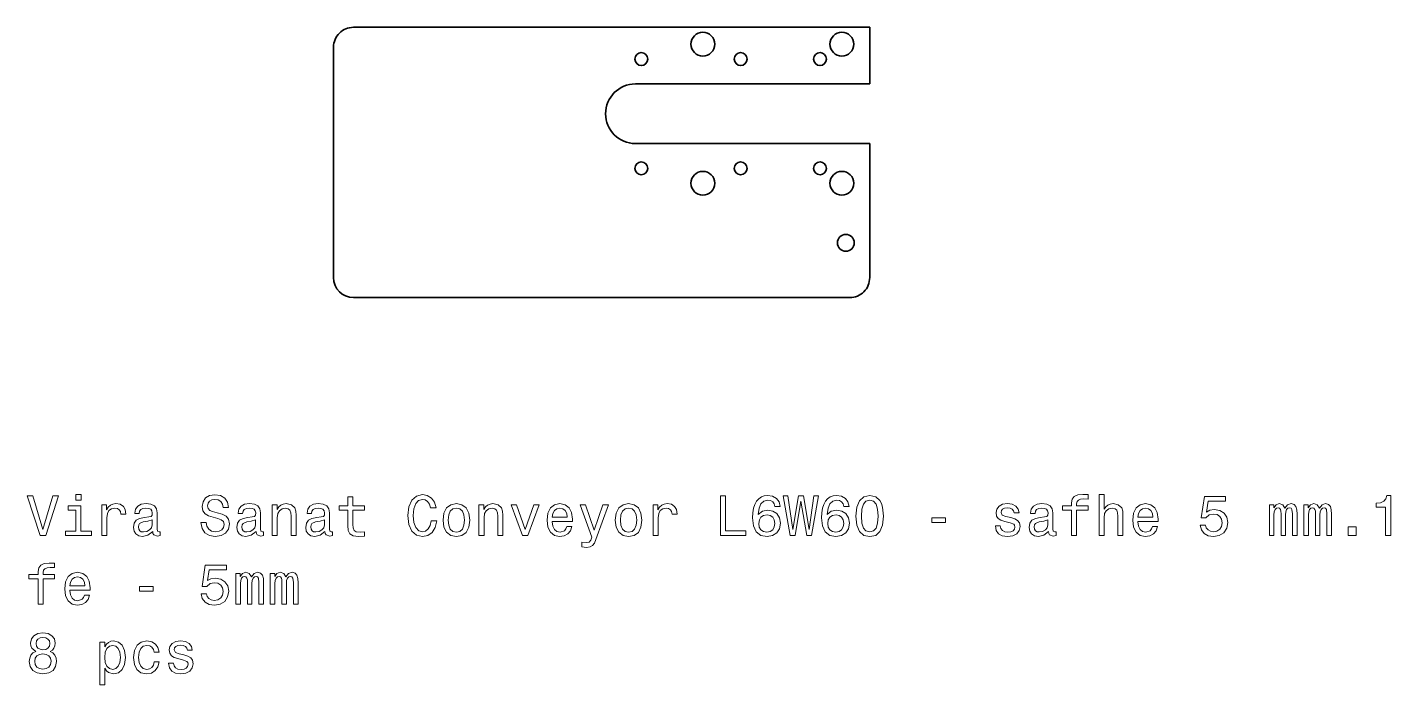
# Model space of a CAD drawing. Extents: x -6853 to 6025, y 489 to 1946.
# Drawn here: x -2541 to -1855, y 1032 to 1363 of the extents above; entities that cross this region are included whole.
import ezdxf

# ---------------------------------------------------------------- set-up
doc = ezdxf.new("R2010")
doc.units = 0

msp = doc.modelspace()

# ---------------------------------------------------------------- linework, layer by layer
at = {"color": 7, "lineweight": 35}
for p, q in [((-2376.903809, 1362.726929), (-2116.903809, 1362.726929)), ((-2116.903809, 1362.726929), (-2116.903809, 1334.226929)), ((-2386.903809, 1236.726929), (-2386.903809, 1352.726929)), ((-2116.903809, 1334.226929), (-2234.903809, 1334.226929)), ((-2116.903809, 1304.226929), (-2234.903809, 1304.226929)), ((-2116.903809, 1304.226929), (-2116.903809, 1236.726929)), ((-2126.903809, 1226.726929), (-2376.903809, 1226.726929))]:
    msp.add_line(p, q, dxfattribs=at)
at = {"color": 7, "lineweight": 13}
for points in [[(-2528.215088, 1127.00354), (-2533.229492, 1109.971802), (-2538.387939, 1127.00354), (-2541.125732, 1127.00354), (-2534.67041, 1106.974731), (-2531.788574, 1106.974731), (-2525.477295, 1127.00354)], [(-2514.007568, 1127.666382), (-2516.687744, 1127.666382), (-2516.687744, 1124.784546), (-2514.007568, 1124.784546)], [(-2451.039307, 1113.574097), (-2453.661621, 1113.574097), (-2453.085449, 1110.519409), (-2451.644531, 1108.271606), (-2449.425537, 1106.917114), (-2446.428223, 1106.427124), (-2443.459961, 1106.888306), (-2441.240967, 1108.15625), (-2439.828857, 1110.144775), (-2439.310059, 1112.767212), (-2439.742432, 1115.130371), (-2440.952881, 1116.657715), (-2442.912354, 1117.666382), (-2445.534912, 1118.415649), (-2447.782715, 1118.963257), (-2449.252441, 1119.597168), (-2450.088135, 1120.519409), (-2450.347656, 1121.960327), (-2450.088135, 1123.257202), (-2449.338867, 1124.236938), (-2448.186279, 1124.89978), (-2446.601318, 1125.130371), (-2444.987305, 1124.842163), (-2443.719482, 1124.064087), (-2442.883545, 1122.767212), (-2442.480225, 1121.009277), (-2439.857666, 1121.009277), (-2439.857666, 1121.066895), (-2440.318848, 1123.775879), (-2441.67334, 1125.793213), (-2443.805908, 1127.061157), (-2446.687744, 1127.493408), (-2449.28125, 1127.061157), (-2451.298584, 1125.85083), (-2452.595459, 1123.977661), (-2453.056641, 1121.556885), (-2452.681885, 1119.395508), (-2451.586914, 1117.925781), (-2449.857666, 1116.945923), (-2447.494629, 1116.196655), (-2445.1604, 1115.533813), (-2443.402344, 1114.89978), (-2442.336182, 1113.977661), (-2441.961426, 1112.479004), (-2442.307373, 1110.95166), (-2443.200684, 1109.79895), (-2444.555176, 1109.078491), (-2446.312988, 1108.8479), (-2448.272705, 1109.164917), (-2449.77124, 1110.087158), (-2450.722168, 1111.585693)], [(-2379.656006, 1119.770142), (-2379.656006, 1112.017944), (-2379.483154, 1109.510742), (-2378.676025, 1107.781616), (-2377.062256, 1106.772949), (-2374.324463, 1106.427124), (-2371.327393, 1106.571289), (-2371.327393, 1108.761475), (-2373.517578, 1108.588623), (-2375.506104, 1108.819092), (-2376.572266, 1109.539551), (-2377.033447, 1110.75), (-2377.119873, 1112.450195), (-2377.119873, 1119.770142), (-2371.327393, 1119.770142), (-2371.327393, 1121.931519), (-2377.119873, 1121.931519), (-2377.119873, 1126.456055), (-2379.656006, 1126.456055), (-2379.656006, 1121.931519), (-2384.036377, 1121.931519), (-2384.036377, 1119.770142)], [(-2337.725098, 1114.409912), (-2338.301514, 1111.989136), (-2339.252441, 1110.26001), (-2340.578125, 1109.193726), (-2342.134277, 1108.8479), (-2344.007568, 1109.366699), (-2345.477295, 1110.922852), (-2346.457031, 1113.458862), (-2346.77417, 1116.974731), (-2346.457031, 1120.461792), (-2345.506104, 1123.026611), (-2344.036377, 1124.582764), (-2342.134277, 1125.130371), (-2340.750977, 1124.842163), (-2339.56958, 1124.035278), (-2338.647217, 1122.738403), (-2338.013184, 1120.95166), (-2335.275635, 1120.95166), (-2336.140137, 1123.689453), (-2337.638672, 1125.764404), (-2339.684814, 1127.061157), (-2342.134277, 1127.522339), (-2345.188965, 1126.80188), (-2347.523438, 1124.784546), (-2349.021973, 1121.470459), (-2349.540771, 1116.974731), (-2349.021973, 1112.479004), (-2347.523438, 1109.164917), (-2345.188965, 1107.118774), (-2342.134277, 1106.427124), (-2339.454102, 1106.974731), (-2337.292725, 1108.502075), (-2335.765381, 1111.009277), (-2334.958496, 1114.409912)], [(-2192.105469, 1106.974731), (-2179.252441, 1106.974731), (-2179.252441, 1109.395508), (-2189.454346, 1109.395508), (-2189.454346, 1126.974731), (-2192.105469, 1126.974731)], [(-2161.990234, 1121.585693), (-2162.537842, 1123.919922), (-2163.805908, 1125.649048), (-2165.765625, 1126.744141), (-2168.301514, 1127.118774), (-2170.001709, 1126.917114), (-2171.47168, 1126.369507), (-2172.768311, 1125.476196), (-2173.863525, 1124.20813), (-2174.728027, 1122.623169), (-2175.362061, 1120.692261), (-2175.765625, 1118.415649), (-2175.880859, 1115.85083), (-2175.419678, 1111.758545), (-2174.007568, 1108.790283), (-2171.730957, 1107.00354), (-2168.618652, 1106.398315), (-2165.823242, 1106.917114), (-2163.69043, 1108.271606), (-2162.307373, 1110.404175), (-2161.817383, 1113.113037), (-2162.307373, 1115.85083), (-2163.632813, 1117.95459), (-2165.678955, 1119.280151), (-2168.215088, 1119.741333), (-2170.952881, 1119.164917), (-2172.999023, 1117.522339), (-2172.56665, 1120.692261), (-2171.644531, 1122.968994), (-2170.232422, 1124.323486), (-2168.272705, 1124.784546), (-2166.831787, 1124.553955), (-2165.736572, 1123.948853), (-2165.016113, 1122.940186), (-2164.641602, 1121.585693)], [(-2157.004639, 1106.974731), (-2154.46875, 1106.974731), (-2151.586914, 1124.323486), (-2148.618652, 1106.974731), (-2146.197754, 1106.974731), (-2142.681885, 1127.00354), (-2144.987305, 1127.00354), (-2147.46582, 1109.971802), (-2150.318848, 1127.00354), (-2152.825928, 1127.00354), (-2155.621338, 1109.971802), (-2158.099854, 1127.00354), (-2160.462891, 1127.00354)], [(-2127.292969, 1121.585693), (-2127.840332, 1123.919922), (-2129.108398, 1125.649048), (-2131.068115, 1126.744141), (-2133.604004, 1127.118774), (-2135.304443, 1126.917114), (-2136.77417, 1126.369507), (-2138.071045, 1125.476196), (-2139.166016, 1124.20813), (-2140.030762, 1122.623169), (-2140.664551, 1120.692261), (-2141.068115, 1118.415649), (-2141.18335, 1115.85083), (-2140.722168, 1111.758545), (-2139.310059, 1108.790283), (-2137.033447, 1107.00354), (-2133.921143, 1106.398315), (-2131.125732, 1106.917114), (-2128.993164, 1108.271606), (-2127.609863, 1110.404175), (-2127.119873, 1113.113037), (-2127.609863, 1115.85083), (-2128.935547, 1117.95459), (-2130.981689, 1119.280151), (-2133.517578, 1119.741333), (-2136.255371, 1119.164917), (-2138.301514, 1117.522339), (-2137.869141, 1120.692261), (-2136.947021, 1122.968994), (-2135.534912, 1124.323486), (-2133.575195, 1124.784546), (-2132.134277, 1124.553955), (-2131.039307, 1123.948853), (-2130.318848, 1122.940186), (-2129.944092, 1121.585693)], [(-2123.805908, 1116.744141), (-2123.373535, 1112.219727), (-2122.019043, 1108.992065), (-2119.857666, 1107.032349), (-2116.860596, 1106.398315), (-2113.892334, 1107.032349), (-2111.730957, 1108.992065), (-2110.405273, 1112.219727), (-2109.944092, 1116.744141), (-2110.405273, 1121.239868), (-2110.952881, 1123.026611), (-2111.730957, 1124.496338), (-2113.892334, 1126.456055), (-2116.860596, 1127.118774), (-2119.857666, 1126.456055), (-2122.019043, 1124.467529), (-2123.373535, 1121.239868)], [(-2015.218018, 1119.770142), (-2015.218018, 1106.974731), (-2012.682007, 1106.974731), (-2012.682007, 1119.770142), (-2006.918335, 1119.770142), (-2006.918335, 1121.931519), (-2012.682007, 1121.931519), (-2012.682007, 1122.882568), (-2012.480225, 1124.035278), (-2011.817383, 1124.813354), (-2010.693604, 1125.274414), (-2009.079712, 1125.447388), (-2006.918335, 1125.332031), (-2006.918335, 1127.522339), (-2009.656006, 1127.666382), (-2012.134521, 1127.406982), (-2013.863525, 1126.628906), (-2014.901001, 1125.274414), (-2015.218018, 1123.343628), (-2015.218018, 1121.931519), (-2019.857788, 1121.931519), (-2019.857788, 1119.770142)], [(-2001.385254, 1106.974731), (-1998.849121, 1106.974731), (-1998.849121, 1115.908447), (-1998.589844, 1117.95459), (-1997.754028, 1119.453125), (-1996.457275, 1120.375366), (-1994.728149, 1120.721069), (-1993.344849, 1120.432983), (-1992.480225, 1119.654785), (-1992.048096, 1118.358032), (-1991.903931, 1116.628906), (-1991.903931, 1106.974731), (-1989.36792, 1106.974731), (-1989.36792, 1117.147583), (-1989.483154, 1119.193726), (-1990.001953, 1120.894043), (-1991.702148, 1122.450195), (-1994.353516, 1122.997803), (-1995.794434, 1122.796021), (-1997.033569, 1122.248535), (-1998.071045, 1121.383911), (-1998.849121, 1120.202393), (-1998.849121, 1127.666382), (-2001.385254, 1127.666382)], [(-1950.52063, 1112.190918), (-1949.886719, 1109.827759), (-1948.474609, 1107.983398), (-1946.399658, 1106.830688), (-1943.748291, 1106.398315), (-1940.837646, 1106.917114), (-1938.561035, 1108.329224), (-1937.120117, 1110.577026), (-1936.57251, 1113.458862), (-1937.0625, 1116.139038), (-1938.445801, 1118.242798), (-1940.607178, 1119.597168), (-1943.402588, 1120.087158), (-1945.563965, 1119.741333), (-1947.235352, 1118.790283), (-1946.428467, 1124.179321), (-1937.667603, 1124.179321), (-1937.667603, 1126.54248), (-1948.359253, 1126.54248), (-1949.944336, 1115.937256), (-1947.638794, 1115.937256), (-1945.967285, 1117.291748), (-1943.834717, 1117.781616), (-1941.990479, 1117.4646), (-1940.578369, 1116.54248), (-1939.684937, 1115.130371), (-1939.36792, 1113.314819), (-1939.684937, 1111.499268), (-1940.607178, 1110.087158), (-1942.019287, 1109.193726), (-1943.834717, 1108.876709), (-1945.362183, 1109.078491), (-1946.543701, 1109.741333), (-1947.408203, 1110.778809), (-1947.840576, 1112.190918)], [(-1857.148926, 1106.974731), (-1854.526489, 1106.974731), (-1854.526489, 1127.118774), (-1856.486084, 1127.118774), (-1857.004883, 1125.36084), (-1858.042236, 1124.179321), (-1859.627319, 1123.487671), (-1861.817505, 1123.257202), (-1861.817505, 1121.21106), (-1857.148926, 1121.21106)], [(-2514.093994, 1109.1073), (-2514.093994, 1121.931519), (-2520.606934, 1121.931519), (-2520.606934, 1119.770142), (-2516.630127, 1119.770142), (-2516.630127, 1109.1073), (-2521.817383, 1109.1073), (-2521.817383, 1106.974731), (-2508.849121, 1106.974731), (-2508.849121, 1109.1073)], [(-2503.546387, 1106.974731), (-2501.010498, 1106.974731), (-2501.010498, 1115.822021), (-2500.750977, 1117.95459), (-2499.9729, 1119.481934), (-2498.705078, 1120.404175), (-2497.004639, 1120.721069), (-2495.736572, 1120.519409), (-2494.785645, 1119.942993), (-2494.209229, 1118.963257), (-2494.007568, 1117.637573), (-2491.442627, 1117.637573), (-2491.788574, 1119.971802), (-2492.739502, 1121.643311), (-2494.324463, 1122.651978), (-2496.48584, 1122.997803), (-2497.955566, 1122.767212), (-2499.223633, 1122.190918), (-2500.347656, 1121.21106), (-2501.240967, 1119.885376), (-2501.240967, 1122.450195), (-2503.546387, 1122.450195)], [(-2477.955566, 1108.992065), (-2477.955566, 1108.905518), (-2477.811523, 1107.925781), (-2477.379395, 1107.234131), (-2475.563721, 1106.686523), (-2474.151611, 1106.917114), (-2474.151611, 1108.876709), (-2474.756836, 1108.790283), (-2475.563721, 1109.164917), (-2475.707764, 1110.317627), (-2475.707764, 1118.329224), (-2476.053711, 1120.375366), (-2477.062256, 1121.816284), (-2478.820313, 1122.680786), (-2481.298584, 1122.997803), (-2483.719482, 1122.651978), (-2485.506104, 1121.672119), (-2486.630127, 1120.144775), (-2487.004639, 1118.127441), (-2487.004639, 1117.95459), (-2484.728027, 1117.95459), (-2484.526367, 1119.164917), (-2483.892334, 1120.029541), (-2482.854736, 1120.548218), (-2481.38501, 1120.75), (-2479.9729, 1120.605835), (-2478.964355, 1120.173584), (-2478.359131, 1119.424316), (-2478.157471, 1118.386841), (-2478.272705, 1117.176514), (-2478.733887, 1116.571289), (-2479.886475, 1116.283081), (-2482.047852, 1116.05249), (-2484.526367, 1115.533813), (-2486.28418, 1114.611572), (-2487.321777, 1113.170654), (-2487.638672, 1111.038086), (-2487.350586, 1109.136108), (-2486.457031, 1107.723999), (-2485.016113, 1106.830688), (-2483.027832, 1106.513672), (-2480.347656, 1107.118774)], [(-2425.909668, 1108.992065), (-2425.909668, 1108.905518), (-2425.765381, 1107.925781), (-2425.333252, 1107.234131), (-2423.517578, 1106.686523), (-2422.105469, 1106.917114), (-2422.105469, 1108.876709), (-2422.710693, 1108.790283), (-2423.517578, 1109.164917), (-2423.661621, 1110.317627), (-2423.661621, 1118.329224), (-2424.007568, 1120.375366), (-2425.016113, 1121.816284), (-2426.77417, 1122.680786), (-2429.252441, 1122.997803), (-2431.67334, 1122.651978), (-2433.459961, 1121.672119), (-2434.583984, 1120.144775), (-2434.958496, 1118.127441), (-2434.958496, 1117.95459), (-2432.681885, 1117.95459), (-2432.480225, 1119.164917), (-2431.846191, 1120.029541), (-2430.808594, 1120.548218), (-2429.338867, 1120.75), (-2427.926758, 1120.605835), (-2426.918213, 1120.173584), (-2426.312988, 1119.424316), (-2426.111328, 1118.386841), (-2426.226563, 1117.176514), (-2426.687744, 1116.571289), (-2427.840332, 1116.283081), (-2430.001709, 1116.05249), (-2432.480225, 1115.533813), (-2434.238037, 1114.611572), (-2435.275635, 1113.170654), (-2435.592529, 1111.038086), (-2435.304443, 1109.136108), (-2434.411133, 1107.723999), (-2432.970215, 1106.830688), (-2430.981689, 1106.513672), (-2428.301514, 1107.118774)], [(-2417.753906, 1106.974731), (-2415.218018, 1106.974731), (-2415.218018, 1115.908447), (-2414.958496, 1117.95459), (-2414.122803, 1119.453125), (-2412.825928, 1120.375366), (-2411.096924, 1120.721069), (-2409.713623, 1120.432983), (-2408.849121, 1119.654785), (-2408.416748, 1118.358032), (-2408.272705, 1116.628906), (-2408.272705, 1106.974731), (-2405.736572, 1106.974731), (-2405.736572, 1117.147583), (-2405.852051, 1119.193726), (-2406.370605, 1120.894043), (-2408.071045, 1122.450195), (-2410.722168, 1122.997803), (-2412.191895, 1122.796021), (-2413.431152, 1122.248535), (-2414.497559, 1121.326294), (-2415.333252, 1120.087158), (-2415.333252, 1122.450195), (-2417.753906, 1122.450195)], [(-2391.212158, 1108.992065), (-2391.212158, 1108.905518), (-2391.068115, 1107.925781), (-2390.635742, 1107.234131), (-2388.820313, 1106.686523), (-2387.408203, 1106.917114), (-2387.408203, 1108.876709), (-2388.013428, 1108.790283), (-2388.820313, 1109.164917), (-2388.964355, 1110.317627), (-2388.964355, 1118.329224), (-2389.310059, 1120.375366), (-2390.318848, 1121.816284), (-2392.07666, 1122.680786), (-2394.555176, 1122.997803), (-2396.97583, 1122.651978), (-2398.762695, 1121.672119), (-2399.886475, 1120.144775), (-2400.26123, 1118.127441), (-2400.26123, 1117.95459), (-2397.984375, 1117.95459), (-2397.782715, 1119.164917), (-2397.148682, 1120.029541), (-2396.111328, 1120.548218), (-2394.641602, 1120.75), (-2393.229492, 1120.605835), (-2392.220703, 1120.173584), (-2391.615723, 1119.424316), (-2391.413818, 1118.386841), (-2391.529297, 1117.176514), (-2391.990234, 1116.571289), (-2393.143066, 1116.283081), (-2395.304443, 1116.05249), (-2397.782715, 1115.533813), (-2399.540771, 1114.611572), (-2400.578125, 1113.170654), (-2400.895264, 1111.038086), (-2400.606934, 1109.136108), (-2399.713623, 1107.723999), (-2398.272705, 1106.830688), (-2396.28418, 1106.513672), (-2393.604004, 1107.118774)], [(-2331.759766, 1114.69812), (-2331.298584, 1111.182251), (-2329.9729, 1108.588623), (-2327.869141, 1106.974731), (-2325.044922, 1106.427124), (-2322.249512, 1106.974731), (-2320.145752, 1108.559692), (-2318.820313, 1111.153442), (-2318.330322, 1114.69812), (-2318.820313, 1118.213867), (-2320.145752, 1120.836426), (-2322.249512, 1122.421387), (-2325.044922, 1122.997803), (-2327.869141, 1122.421387), (-2329.9729, 1120.807617), (-2331.298584, 1118.213867)], [(-2329.166016, 1114.726929), (-2328.906738, 1117.320557), (-2328.099854, 1119.193726), (-2326.802979, 1120.346436), (-2325.044922, 1120.75), (-2323.315918, 1120.346436), (-2322.019043, 1119.222534), (-2321.212158, 1117.320557), (-2320.923828, 1114.726929), (-2321.212158, 1112.10437), (-2322.019043, 1110.202393), (-2323.315918, 1109.049683), (-2325.044922, 1108.675049), (-2326.802979, 1109.049683), (-2328.099854, 1110.202393), (-2328.906738, 1112.10437)], [(-2313.661621, 1106.974731), (-2311.125732, 1106.974731), (-2311.125732, 1115.908447), (-2310.866211, 1117.95459), (-2310.030518, 1119.453125), (-2308.733643, 1120.375366), (-2307.004639, 1120.721069), (-2305.621338, 1120.432983), (-2304.756836, 1119.654785), (-2304.324463, 1118.358032), (-2304.18042, 1116.628906), (-2304.18042, 1106.974731), (-2301.644531, 1106.974731), (-2301.644531, 1117.147583), (-2301.759766, 1119.193726), (-2302.27832, 1120.894043), (-2303.97876, 1122.450195), (-2306.629883, 1122.997803), (-2308.099854, 1122.796021), (-2309.338867, 1122.248535), (-2310.405273, 1121.326294), (-2311.240967, 1120.087158), (-2311.240967, 1122.450195), (-2313.661621, 1122.450195)], [(-2291.67334, 1106.974731), (-2288.993164, 1106.974731), (-2283.344727, 1122.450195), (-2285.967285, 1122.450195), (-2290.318848, 1109.971802), (-2294.756836, 1122.450195), (-2297.408203, 1122.450195)], [(-2276.745361, 1113.977661), (-2266.601074, 1113.977661), (-2266.572266, 1115.15918), (-2267.033447, 1118.473267), (-2268.301514, 1120.95166), (-2270.318848, 1122.450195), (-2272.998779, 1122.997803), (-2275.621338, 1122.421387), (-2277.638672, 1120.807617), (-2278.935547, 1118.185059), (-2279.396484, 1114.726929), (-2278.964355, 1111.182251), (-2277.66748, 1108.588623), (-2275.678955, 1106.974731), (-2273.085449, 1106.427124), (-2270.837402, 1106.80188), (-2268.993164, 1107.781616), (-2267.638672, 1109.337891), (-2266.860596, 1111.41272), (-2269.367676, 1111.41272), (-2269.886475, 1110.26001), (-2270.635742, 1109.395508), (-2272.768311, 1108.703857), (-2274.410889, 1109.020874), (-2275.650146, 1110.029541), (-2276.457031, 1111.672119), (-2276.745361, 1113.891113)], [(-2276.745361, 1116.110229), (-2276.428223, 1118.098633), (-2275.650146, 1119.568359), (-2274.468506, 1120.461792), (-2272.912354, 1120.778809), (-2271.38501, 1120.461792), (-2270.203613, 1119.568359), (-2269.48291, 1118.098633), (-2269.223633, 1116.110229)], [(-2251.212158, 1122.450195), (-2255.650146, 1109.712524), (-2260.001709, 1122.450195), (-2262.768311, 1122.450195), (-2256.889404, 1106.110229), (-2257.408203, 1104.669312), (-2258.215088, 1103.689453), (-2259.56958, 1103.372437), (-2261.903809, 1103.660645), (-2261.903809, 1101.21106), (-2259.454102, 1100.980469), (-2257.696289, 1101.21106), (-2256.457031, 1101.931519), (-2255.563721, 1103.170654), (-2254.785645, 1104.986206), (-2248.503174, 1122.450195)], [(-2245.016113, 1114.69812), (-2244.555176, 1111.182251), (-2243.229492, 1108.588623), (-2241.125732, 1106.974731), (-2238.301514, 1106.427124), (-2235.506104, 1106.974731), (-2233.402344, 1108.559692), (-2232.07666, 1111.153442), (-2231.586914, 1114.69812), (-2232.07666, 1118.213867), (-2233.402344, 1120.836426), (-2235.506104, 1122.421387), (-2238.301514, 1122.997803), (-2241.125732, 1122.421387), (-2243.229492, 1120.807617), (-2244.555176, 1118.213867)], [(-2242.422607, 1114.726929), (-2242.163086, 1117.320557), (-2241.356201, 1119.193726), (-2240.059326, 1120.346436), (-2238.301514, 1120.75), (-2236.572266, 1120.346436), (-2235.275635, 1119.222534), (-2234.46875, 1117.320557), (-2234.18042, 1114.726929), (-2234.46875, 1112.10437), (-2235.275635, 1110.202393), (-2236.572266, 1109.049683), (-2238.301514, 1108.675049), (-2240.059326, 1109.049683), (-2241.356201, 1110.202393), (-2242.163086, 1112.10437)], [(-2225.967285, 1106.974731), (-2223.431152, 1106.974731), (-2223.431152, 1115.822021), (-2223.171875, 1117.95459), (-2222.393799, 1119.481934), (-2221.125732, 1120.404175), (-2219.425293, 1120.721069), (-2218.157471, 1120.519409), (-2217.206299, 1119.942993), (-2216.629883, 1118.963257), (-2216.428223, 1117.637573), (-2213.863525, 1117.637573), (-2214.209229, 1119.971802), (-2215.160156, 1121.643311), (-2216.745361, 1122.651978), (-2218.906738, 1122.997803), (-2220.376465, 1122.767212), (-2221.644531, 1122.190918), (-2222.768311, 1121.21106), (-2223.661621, 1119.885376), (-2223.661621, 1122.450195), (-2225.967285, 1122.450195)], [(-2121.039307, 1116.744141), (-2120.808838, 1120.231201), (-2120.088379, 1122.738403), (-2118.791504, 1124.20813), (-2116.860596, 1124.726929), (-2114.958496, 1124.20813), (-2113.661865, 1122.738403), (-2112.941406, 1120.231201), (-2112.710693, 1116.744141), (-2112.941406, 1113.228394), (-2113.661865, 1110.721069), (-2114.958496, 1109.251343), (-2116.860596, 1108.761475), (-2118.791504, 1109.251343), (-2120.088379, 1110.721069), (-2120.808838, 1113.228394)], [(-2045.852051, 1115.994873), (-2048.301514, 1116.571289), (-2050.117188, 1117.234131), (-2050.722412, 1118.588623), (-2050.549316, 1119.539551), (-2049.944336, 1120.231201), (-2048.964355, 1120.663452), (-2047.552246, 1120.836426), (-2046.197876, 1120.663452), (-2045.131592, 1120.144775), (-2044.439941, 1119.366699), (-2044.151733, 1118.329224), (-2041.67334, 1118.329224), (-2041.67334, 1118.386841), (-2042.105591, 1120.26001), (-2043.287109, 1121.729736), (-2045.131592, 1122.651978), (-2047.552246, 1122.997803), (-2050.001953, 1122.651978), (-2051.788574, 1121.700928), (-2052.912598, 1120.288818), (-2053.258301, 1118.502075), (-2052.999023, 1116.772949), (-2052.192139, 1115.562622), (-2050.866455, 1114.69812), (-2048.935547, 1114.092896), (-2046.111328, 1113.401245), (-2044.382324, 1112.680786), (-2043.921143, 1112.10437), (-2043.748291, 1111.239868), (-2044.007568, 1110.173584), (-2044.699219, 1109.366699), (-2045.823242, 1108.8479), (-2047.321777, 1108.675049), (-2048.906738, 1108.8479), (-2050.05957, 1109.453125), (-2050.837646, 1110.432983), (-2051.154541, 1111.787354), (-2053.604248, 1111.787354), (-2053.200684, 1109.481934), (-2052.019043, 1107.810425), (-2050.145996, 1106.80188), (-2047.552246, 1106.427124), (-2044.843384, 1106.80188), (-2042.854858, 1107.810425), (-2041.644531, 1109.424316), (-2041.21228, 1111.528076), (-2041.529297, 1113.343628), (-2042.422607, 1114.582764), (-2043.892334, 1115.389771)], [(-2026.889404, 1108.992065), (-2026.889404, 1108.905518), (-2026.745361, 1107.925781), (-2026.31311, 1107.234131), (-2024.497559, 1106.686523), (-2023.085449, 1106.917114), (-2023.085449, 1108.876709), (-2023.690674, 1108.790283), (-2024.497559, 1109.164917), (-2024.641602, 1110.317627), (-2024.641602, 1118.329224), (-2024.987549, 1120.375366), (-2025.996094, 1121.816284), (-2027.754028, 1122.680786), (-2030.232422, 1122.997803), (-2032.653198, 1122.651978), (-2034.439941, 1121.672119), (-2035.563843, 1120.144775), (-2035.938477, 1118.127441), (-2035.938477, 1117.95459), (-2033.661865, 1117.95459), (-2033.460083, 1119.164917), (-2032.82605, 1120.029541), (-2031.788574, 1120.548218), (-2030.318848, 1120.75), (-2028.906738, 1120.605835), (-2027.898193, 1120.173584), (-2027.292969, 1119.424316), (-2027.091187, 1118.386841), (-2027.206543, 1117.176514), (-2027.667603, 1116.571289), (-2028.820313, 1116.283081), (-2030.981689, 1116.05249), (-2033.460083, 1115.533813), (-2035.218018, 1114.611572), (-2036.255493, 1113.170654), (-2036.57251, 1111.038086), (-2036.284302, 1109.136108), (-2035.390869, 1107.723999), (-2033.949951, 1106.830688), (-2031.961548, 1106.513672), (-2029.281494, 1107.118774)], [(-1981.817383, 1113.977661), (-1971.67334, 1113.977661), (-1971.644531, 1115.15918), (-1972.105713, 1118.473267), (-1973.373657, 1120.95166), (-1975.390869, 1122.450195), (-1978.071045, 1122.997803), (-1980.693604, 1122.421387), (-1982.710815, 1120.807617), (-1984.00769, 1118.185059), (-1984.46875, 1114.726929), (-1984.036499, 1111.182251), (-1982.739746, 1108.588623), (-1980.751221, 1106.974731), (-1978.157471, 1106.427124), (-1975.909668, 1106.80188), (-1974.065308, 1107.781616), (-1972.710815, 1109.337891), (-1971.932739, 1111.41272), (-1974.439941, 1111.41272), (-1974.95874, 1110.26001), (-1975.708008, 1109.395508), (-1977.840576, 1108.703857), (-1979.483154, 1109.020874), (-1980.722412, 1110.029541), (-1981.529297, 1111.672119), (-1981.817383, 1113.891113)], [(-1981.817383, 1116.110229), (-1981.500488, 1118.098633), (-1980.722412, 1119.568359), (-1979.540771, 1120.461792), (-1977.984619, 1120.778809), (-1976.457275, 1120.461792), (-1975.275635, 1119.568359), (-1974.555176, 1118.098633), (-1974.295898, 1116.110229)], [(-1915.650391, 1106.974731), (-1913.31604, 1106.974731), (-1913.31604, 1117.320557), (-1913.171997, 1118.876709), (-1912.739746, 1120.00061), (-1912.076904, 1120.663452), (-1911.212402, 1120.922852), (-1910.520752, 1120.692261), (-1910.05957, 1120.115967), (-1909.829102, 1119.136108), (-1909.742554, 1117.839233), (-1909.742554, 1106.974731), (-1907.552368, 1106.974731), (-1907.552368, 1117.320557), (-1907.408203, 1118.8479), (-1906.976074, 1119.971802), (-1906.284424, 1120.663452), (-1905.4198, 1120.922852), (-1904.728149, 1120.692261), (-1904.26709, 1120.115967), (-1903.978882, 1117.839233), (-1903.978882, 1106.974731), (-1901.644531, 1106.974731), (-1901.644531, 1117.666382), (-1901.788696, 1119.885376), (-1902.249756, 1121.585693), (-1903.171997, 1122.623169), (-1904.670532, 1122.997803), (-1906.428467, 1122.421387), (-1907.782959, 1120.75), (-1908.849121, 1122.392578), (-1910.635986, 1122.997803), (-1912.278564, 1122.421387), (-1913.402588, 1120.807617), (-1913.402588, 1122.450195), (-1915.650391, 1122.450195)], [(-1898.301636, 1106.974731), (-1895.967285, 1106.974731), (-1895.967285, 1117.320557), (-1895.823242, 1118.876709), (-1895.390991, 1120.00061), (-1894.728149, 1120.663452), (-1893.863647, 1120.922852), (-1893.171997, 1120.692261), (-1892.710938, 1120.115967), (-1892.480347, 1119.136108), (-1892.393799, 1117.839233), (-1892.393799, 1106.974731), (-1890.203613, 1106.974731), (-1890.203613, 1117.320557), (-1890.05957, 1118.8479), (-1889.627319, 1119.971802), (-1888.935669, 1120.663452), (-1888.071045, 1120.922852), (-1887.379395, 1120.692261), (-1886.918457, 1120.115967), (-1886.630127, 1117.839233), (-1886.630127, 1106.974731), (-1884.295898, 1106.974731), (-1884.295898, 1117.666382), (-1884.439941, 1119.885376), (-1884.901123, 1121.585693), (-1885.823242, 1122.623169), (-1887.321777, 1122.997803), (-1889.079834, 1122.421387), (-1890.434204, 1120.75), (-1891.500488, 1122.392578), (-1893.287231, 1122.997803), (-1894.929932, 1122.421387), (-1896.053833, 1120.807617), (-1896.053833, 1122.450195), (-1898.301636, 1122.450195)], [(-2478.243896, 1112.392578), (-2478.5896, 1110.894043), (-2479.511963, 1109.741333), (-2480.895264, 1108.992065), (-2482.595459, 1108.732666), (-2483.69043, 1108.876709), (-2484.46875, 1109.337891), (-2484.958496, 1110.144775), (-2485.102539, 1111.268677), (-2484.987305, 1112.277344), (-2484.526367, 1112.997803), (-2482.681885, 1113.804688), (-2480.347656, 1114.150513), (-2478.243896, 1114.842163)], [(-2426.197754, 1112.392578), (-2426.543457, 1110.894043), (-2427.46582, 1109.741333), (-2428.849121, 1108.992065), (-2430.549316, 1108.732666), (-2431.644531, 1108.876709), (-2432.422607, 1109.337891), (-2432.912354, 1110.144775), (-2433.056641, 1111.268677), (-2432.941162, 1112.277344), (-2432.480225, 1112.997803), (-2430.635742, 1113.804688), (-2428.301514, 1114.150513), (-2426.197754, 1114.842163)], [(-2391.500244, 1112.392578), (-2391.846191, 1110.894043), (-2392.768311, 1109.741333), (-2394.151611, 1108.992065), (-2395.852051, 1108.732666), (-2396.947021, 1108.876709), (-2397.725098, 1109.337891), (-2398.215088, 1110.144775), (-2398.359131, 1111.268677), (-2398.243896, 1112.277344), (-2397.782715, 1112.997803), (-2395.938477, 1113.804688), (-2393.604004, 1114.150513), (-2391.500244, 1114.842163)], [(-2164.612793, 1113.084229), (-2164.929688, 1111.268677), (-2165.736572, 1109.885376), (-2167.033447, 1108.963257), (-2168.647461, 1108.675049), (-2170.347656, 1108.963257), (-2171.644531, 1109.856567), (-2172.480225, 1111.239868), (-2172.739502, 1113.05542), (-2172.451416, 1114.842163), (-2171.644531, 1116.196655), (-2170.318848, 1117.061157), (-2168.531982, 1117.378174), (-2166.97583, 1117.061157), (-2165.736572, 1116.225464), (-2164.929688, 1114.870972)], [(-2129.915283, 1113.084229), (-2130.232422, 1111.268677), (-2131.039307, 1109.885376), (-2132.336182, 1108.963257), (-2133.949951, 1108.675049), (-2135.650146, 1108.963257), (-2136.947021, 1109.856567), (-2137.782715, 1111.239868), (-2138.042236, 1113.05542), (-2137.753906, 1114.842163), (-2136.947021, 1116.196655), (-2135.621338, 1117.061157), (-2133.834717, 1117.378174), (-2132.278564, 1117.061157), (-2131.039307, 1116.225464), (-2130.232422, 1114.870972)], [(-2085.650391, 1113.574097), (-2078.67627, 1113.574097), (-2078.67627, 1115.85083), (-2085.650391, 1115.85083)], [(-2027.177734, 1112.392578), (-2027.523438, 1110.894043), (-2028.445679, 1109.741333), (-2029.828979, 1108.992065), (-2031.529297, 1108.732666), (-2032.62439, 1108.876709), (-2033.402466, 1109.337891), (-2033.892334, 1110.144775), (-2034.036499, 1111.268677), (-2033.921143, 1112.277344), (-2033.460083, 1112.997803), (-2031.615723, 1113.804688), (-2029.281494, 1114.150513), (-2027.177734, 1114.842163)], [(-1875.967407, 1106.974731), (-1871.990479, 1106.974731), (-1871.990479, 1111.268677), (-1875.967407, 1111.268677)], [(-2535.678955, 1085.216797), (-2535.678955, 1072.421387), (-2533.143066, 1072.421387), (-2533.143066, 1085.216797), (-2527.379395, 1085.216797), (-2527.379395, 1087.378174), (-2533.143066, 1087.378174), (-2533.143066, 1088.329224), (-2532.941162, 1089.481934), (-2532.278564, 1090.26001), (-2531.154541, 1090.721069), (-2529.540771, 1090.894043), (-2527.379395, 1090.778687), (-2527.379395, 1092.968994), (-2530.117188, 1093.113037), (-2532.595459, 1092.853638), (-2534.324463, 1092.075562), (-2535.362061, 1090.721069), (-2535.678955, 1088.790283), (-2535.678955, 1087.378174), (-2540.318848, 1087.378174), (-2540.318848, 1085.216797)], [(-2453.632813, 1077.637573), (-2452.999023, 1075.274414), (-2451.586914, 1073.430054), (-2449.511963, 1072.277344), (-2446.860596, 1071.844971), (-2443.949951, 1072.36377), (-2441.67334, 1073.775879), (-2440.232422, 1076.023682), (-2439.684814, 1078.905518), (-2440.174805, 1081.585693), (-2441.558105, 1083.689453), (-2443.719482, 1085.043823), (-2446.514648, 1085.533813), (-2448.67627, 1085.187988), (-2450.347656, 1084.236938), (-2449.540771, 1089.625977), (-2440.779785, 1089.625977), (-2440.779785, 1091.989136), (-2451.471436, 1091.989136), (-2453.056641, 1081.383911), (-2450.750977, 1081.383911), (-2449.07959, 1082.738403), (-2446.947021, 1083.228271), (-2445.102539, 1082.911255), (-2443.69043, 1081.989136), (-2442.797119, 1080.577026), (-2442.480225, 1078.761475), (-2442.797119, 1076.945923), (-2443.719482, 1075.533813), (-2445.131592, 1074.640381), (-2446.947021, 1074.323364), (-2448.474365, 1074.525146), (-2449.656006, 1075.187988), (-2450.520508, 1076.225464), (-2450.952881, 1077.637573)], [(-2519.627197, 1079.424316), (-2509.483154, 1079.424316), (-2509.454346, 1080.605835), (-2509.915283, 1083.919922), (-2511.18335, 1086.398315), (-2513.200684, 1087.896851), (-2515.880859, 1088.444458), (-2518.503174, 1087.868042), (-2520.520508, 1086.254272), (-2521.817383, 1083.631714), (-2522.278564, 1080.173584), (-2521.846191, 1076.628906), (-2520.549316, 1074.035278), (-2518.560791, 1072.421387), (-2515.967285, 1071.873779), (-2513.719482, 1072.248535), (-2511.875, 1073.228271), (-2510.520508, 1074.784546), (-2509.742432, 1076.859375), (-2512.249512, 1076.859375), (-2512.768311, 1075.706665), (-2513.517578, 1074.842163), (-2515.650146, 1074.150513), (-2517.292969, 1074.467529), (-2518.531982, 1075.476196), (-2519.338867, 1077.118774), (-2519.627197, 1079.337769)], [(-2519.627197, 1081.556885), (-2519.310059, 1083.545288), (-2518.531982, 1085.015015), (-2517.350586, 1085.908447), (-2515.794189, 1086.225464), (-2514.266846, 1085.908447), (-2513.085449, 1085.015015), (-2512.36499, 1083.545288), (-2512.105469, 1081.556885)], [(-2436.111328, 1072.421387), (-2433.7771, 1072.421387), (-2433.7771, 1082.767212), (-2433.632813, 1084.323364), (-2433.200684, 1085.447266), (-2432.537842, 1086.110107), (-2431.67334, 1086.369507), (-2430.981689, 1086.138916), (-2430.520508, 1085.562622), (-2430.290039, 1084.582764), (-2430.203613, 1083.285889), (-2430.203613, 1072.421387), (-2428.013428, 1072.421387), (-2428.013428, 1082.767212), (-2427.869141, 1084.294556), (-2427.437012, 1085.418457), (-2426.745361, 1086.110107), (-2425.880859, 1086.369507), (-2425.189209, 1086.138916), (-2424.728027, 1085.562622), (-2424.439941, 1083.285889), (-2424.439941, 1072.421387), (-2422.105469, 1072.421387), (-2422.105469, 1083.113037), (-2422.249512, 1085.332031), (-2422.710693, 1087.032349), (-2423.632813, 1088.069824), (-2425.131592, 1088.444458), (-2426.889404, 1087.868042), (-2428.243896, 1086.196655), (-2429.310059, 1087.839233), (-2431.096924, 1088.444458), (-2432.739502, 1087.868042), (-2433.863525, 1086.254272), (-2433.863525, 1087.896851), (-2436.111328, 1087.896851)], [(-2418.762695, 1072.421387), (-2416.428223, 1072.421387), (-2416.428223, 1082.767212), (-2416.28418, 1084.323364), (-2415.852051, 1085.447266), (-2415.189209, 1086.110107), (-2414.324463, 1086.369507), (-2413.632813, 1086.138916), (-2413.171875, 1085.562622), (-2412.941406, 1084.582764), (-2412.854736, 1083.285889), (-2412.854736, 1072.421387), (-2410.664551, 1072.421387), (-2410.664551, 1082.767212), (-2410.520508, 1084.294556), (-2410.088379, 1085.418457), (-2409.396484, 1086.110107), (-2408.531982, 1086.369507), (-2407.840332, 1086.138916), (-2407.379395, 1085.562622), (-2407.091064, 1083.285889), (-2407.091064, 1072.421387), (-2404.756836, 1072.421387), (-2404.756836, 1083.113037), (-2404.900879, 1085.332031), (-2405.362061, 1087.032349), (-2406.28418, 1088.069824), (-2407.782715, 1088.444458), (-2409.540771, 1087.868042), (-2410.895264, 1086.196655), (-2411.961426, 1087.839233), (-2413.748291, 1088.444458), (-2415.390869, 1087.868042), (-2416.514648, 1086.254272), (-2416.514648, 1087.896851), (-2418.762695, 1087.896851)], [(-2484.67041, 1079.020752), (-2477.696289, 1079.020752), (-2477.696289, 1081.297485), (-2484.67041, 1081.297485)], [(-2536.802979, 1048.64624), (-2538.272705, 1047.839355), (-2539.28125, 1046.715454), (-2539.915283, 1045.303345), (-2540.116943, 1043.603027), (-2539.656006, 1041.038208), (-2538.330322, 1039.049683), (-2536.168945, 1037.781738), (-2533.229492, 1037.291748), (-2530.318848, 1037.781738), (-2528.157471, 1039.049683), (-2526.831787, 1041.038208), (-2526.341797, 1043.603027), (-2526.57251, 1045.303345), (-2527.17749, 1046.715454), (-2528.215088, 1047.839355), (-2529.656006, 1048.64624), (-2528.503174, 1049.337891), (-2527.696289, 1050.28894), (-2527.206299, 1051.44165), (-2527.033447, 1052.85376), (-2527.494629, 1054.899902), (-2528.705078, 1056.54248), (-2530.664551, 1057.608765), (-2533.229492, 1058.012207), (-2535.822998, 1057.608765), (-2537.782715, 1056.54248), (-2539.021973, 1054.899902), (-2539.454346, 1052.85376), (-2539.310059, 1051.44165), (-2538.820313, 1050.28894)], [(-2536.716553, 1052.623169), (-2536.48584, 1053.891235), (-2535.794189, 1054.871094), (-2534.699219, 1055.476196), (-2533.229492, 1055.706787), (-2531.788574, 1055.476196), (-2530.693359, 1054.871094), (-2530.001709, 1053.891235), (-2529.742432, 1052.623169), (-2530.001709, 1051.326416), (-2530.693359, 1050.317749), (-2531.788574, 1049.654907), (-2533.229492, 1049.453125), (-2534.699219, 1049.683716), (-2535.794189, 1050.317749), (-2536.48584, 1051.326416)], [(-2502.105469, 1050.951782), (-2502.105469, 1053.343628), (-2504.641602, 1053.343628), (-2504.641602, 1031.873901), (-2502.105469, 1031.873901), (-2502.105469, 1040.231323), (-2501.212158, 1038.876831), (-2500.203613, 1037.983398), (-2497.66748, 1037.320557), (-2495.246826, 1037.868164), (-2493.344727, 1039.510864), (-2492.105469, 1042.104492), (-2491.644531, 1045.620361), (-2492.105469, 1049.1073), (-2493.344727, 1051.70105), (-2495.246826, 1053.314819), (-2497.66748, 1053.891235), (-2499.050781, 1053.718262), (-2500.232422, 1053.170776), (-2501.240967, 1052.248535)], [(-2498.099854, 1039.59729), (-2499.800049, 1039.971924), (-2501.039307, 1041.124634), (-2501.817383, 1042.997803), (-2502.07666, 1045.620361), (-2501.817383, 1048.213989), (-2501.039307, 1050.087158), (-2499.800049, 1051.21106), (-2498.099854, 1051.614502), (-2496.543457, 1051.21106), (-2495.304443, 1050.05835), (-2494.526367, 1048.185181), (-2494.238037, 1045.620361), (-2494.526367, 1043.026611), (-2495.304443, 1041.124634), (-2496.543457, 1039.971924)], [(-2477.292969, 1048.213989), (-2474.785645, 1048.213989), (-2475.304443, 1050.519409), (-2476.543457, 1052.335083), (-2478.474365, 1053.458984), (-2480.981689, 1053.891235), (-2483.748291, 1053.314819), (-2485.852051, 1051.70105), (-2487.17749, 1049.078491), (-2487.638672, 1045.562744), (-2487.206299, 1042.075684), (-2485.909668, 1039.482056), (-2483.863525, 1037.868164), (-2481.068115, 1037.320557), (-2478.5896, 1037.75293), (-2476.658936, 1038.963257), (-2475.333252, 1040.865234), (-2474.756836, 1043.401245), (-2477.17749, 1043.401245), (-2477.609863, 1041.787476), (-2478.416748, 1040.577148), (-2479.56958, 1039.827759), (-2480.981689, 1039.59729), (-2482.739502, 1039.971924), (-2484.007568, 1041.124634), (-2484.785645, 1042.997803), (-2485.044922, 1045.64917), (-2484.785645, 1048.242798), (-2483.97876, 1050.115967), (-2482.681885, 1051.268799), (-2480.981689, 1051.672241), (-2479.483154, 1051.412842), (-2478.359131, 1050.75), (-2477.609863, 1049.654907)], [(-2462.220703, 1046.888306), (-2464.67041, 1047.464722), (-2466.48584, 1048.127563), (-2467.091064, 1049.482056), (-2466.918213, 1050.432983), (-2466.312988, 1051.124634), (-2465.333252, 1051.556885), (-2463.921143, 1051.729858), (-2462.56665, 1051.556885), (-2461.500244, 1051.038208), (-2460.808594, 1050.260132), (-2460.520508, 1049.222656), (-2458.042236, 1049.222656), (-2458.042236, 1049.280273), (-2458.474365, 1051.153442), (-2459.656006, 1052.623169), (-2461.500244, 1053.54541), (-2463.921143, 1053.891235), (-2466.370605, 1053.54541), (-2468.157471, 1052.59436), (-2469.28125, 1051.182251), (-2469.627197, 1049.395508), (-2469.367676, 1047.666382), (-2468.560791, 1046.456055), (-2467.235107, 1045.591553), (-2465.304443, 1044.986328), (-2462.480225, 1044.294678), (-2460.750977, 1043.574219), (-2460.290039, 1042.997803), (-2460.117188, 1042.133301), (-2460.376465, 1041.067017), (-2461.068115, 1040.260132), (-2462.191895, 1039.741333), (-2463.69043, 1039.568481), (-2465.275635, 1039.741333), (-2466.428223, 1040.346558), (-2467.206299, 1041.326416), (-2467.523438, 1042.680786), (-2469.9729, 1042.680786), (-2469.56958, 1040.375366), (-2468.387939, 1038.703857), (-2466.514648, 1037.695313), (-2463.921143, 1037.320557), (-2461.212158, 1037.695313), (-2459.223633, 1038.703857), (-2458.013428, 1040.317749), (-2457.581055, 1042.421509), (-2457.897949, 1044.237061), (-2458.791504, 1045.476196), (-2460.26123, 1046.283203)], [(-2537.350586, 1043.660645), (-2537.091064, 1045.187988), (-2536.255371, 1046.34082), (-2534.958496, 1047.090088), (-2533.229492, 1047.349487), (-2531.529053, 1047.090088), (-2530.232422, 1046.34082), (-2529.396484, 1045.187988), (-2529.108398, 1043.660645), (-2529.396484, 1042.018066), (-2530.232422, 1040.778809), (-2531.529053, 1039.971924), (-2533.229492, 1039.712524), (-2534.958496, 1039.971924), (-2536.255371, 1040.778809), (-2537.091064, 1042.018066)]]:
    msp.add_lwpolyline(points, close=True, dxfattribs=at)
at = {"color": 7, "lineweight": 35}
for centre, radius in [((-2200.903809, 1354.226929), 6), ((-2130.903809, 1354.226929), 6), ((-2231.903809, 1346.726929), 3.25), ((-2181.903809, 1346.726929), 3.25), ((-2141.903809, 1346.726929), 3.25), ((-2231.903809, 1291.726929), 3.25), ((-2181.903809, 1291.726929), 3.25), ((-2141.903809, 1291.726929), 3.25), ((-2200.903809, 1284.226929), 6), ((-2130.903809, 1284.226929), 6), ((-2128.903809, 1254.226929), 4.25)]:
    msp.add_circle(centre, radius, dxfattribs=at)
for centre, radius, start, end in [((-2376.903809, 1352.726929), 10, 90.000003, 180.000005), ((-2234.903809, 1319.226929), 15, 90.000003, 269.999997), ((-2376.903809, 1236.726929), 10, 180.000005, 269.999997), ((-2126.903809, 1236.726929), 10, 269.999997, 360)]:
    msp.add_arc(centre, radius, start, end, dxfattribs=at)

doc.saveas('drawing.dxf')
